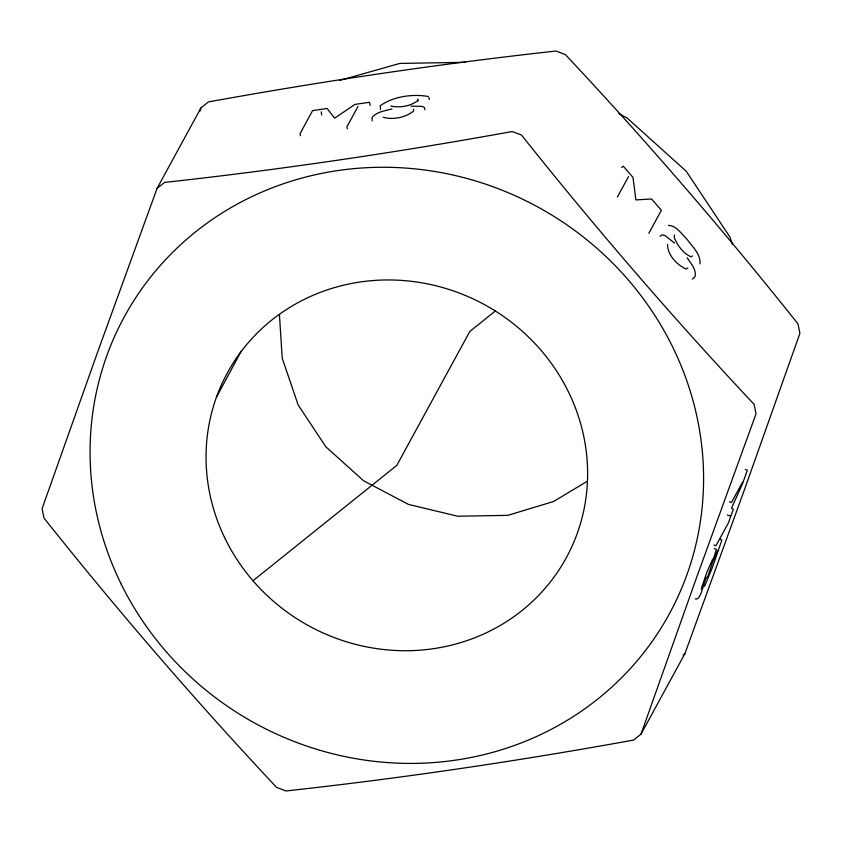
<?xml version="1.0" encoding="UTF-8"?>
<svg xmlns="http://www.w3.org/2000/svg" width="842" height="842" viewBox="0 0 842 842"><rect width="100%" height="100%" fill="white"/><g stroke="black" fill="none" stroke-linecap="round" stroke-linejoin="round"><path stroke-width="1.26" d="M413.559 109.292L413.538 111.102C405.602 117.47 392.877 120.143 383.163 117.249M674.558 235.076L674.242 237.381C677.252 245.306 683.167 253.368 691.04 256.821L692.513 255.863M667.538 244.401C667.38 254.852 677.01 264.998 686.167 269.082L687.84 267.977M701.218 589.116L706.764 572.497L712.679 559.162M707.754 576.612L712.764 561.667L717.847 550.194M699.923 263.893C701.06 254.2 692.113 246.464 686.935 239.181C681.588 234.16 676.515 225.614 668.485 225.393M713.227 559.635L716.353 549.458L714.258 548.405M199.649 111.597L200.964 107.902L208.384 101.935C323.654 81.011 439.577 63.813 556.025 51.036L565.35 54.551C646.572 141.088 724.078 231.045 798.006 323.896L799.9 333.369L744.37 489.907L684.925 653.613L641.036 734.098L633.616 740.065C518.346 760.989 402.423 778.187 285.975 790.964L276.65 787.449C195.428 700.912 117.922 610.955 43.994 518.104L42.1 508.631L97.63 352.093L157.075 188.387L200.964 107.902M641.036 734.098L696.576 577.559L756.011 413.854L754.127 404.381C672.905 317.844 595.389 227.887 521.461 135.036L512.147 131.531C396.887 152.455 280.954 169.652 164.506 182.43L157.075 188.387M706.954 577.117C703.544 580.022 701.502 601.346 695.197 598.883M216.362 397.403L241.222 351.146M358.018 106.429L346.915 126.795L347.325 128.837M617.407 196.965L628.511 176.609M648.814 233.329L661.38 210.279L651.634 198.996L635.878 199.891L632.995 177.42L623.28 166.179L621.68 167.463M742.56 482.14L731.466 502.506L729.446 501.748M495.317 311.014L469.804 331.474L396.824 465.342L252.968 580.759M692.271 279.144L695.008 276.681C696.829 269.482 690.598 263.378 687.177 257.778M683.062 655.097L684.925 653.613M660.054 236.276L661.991 234.876L665.127 235.592L674.484 243.075M587.274 481.277L553.626 501.485L507.821 515.357L457.722 516.22L408.517 504.421L363.576 480.771L325.949 446.892L298.194 405.086L282.217 358.208L279.439 314.571M339.842 80.379L399.803 63.434L465.563 62.319M392.025 108.923C385.204 110.828 376.942 111.597 372.111 117.417L372.132 120.901M411.001 106.145L422.242 106.387L424.463 107.692L424.873 109.734M745.317 469.489L747.338 470.246L742.539 483.613L731.551 508.126L733.329 509.263L728.509 522.682L715.942 545.732L713.932 544.974M727.351 514.978L730.372 516.114M719.763 539.091L721.773 539.848L721.657 540.701L712.679 566.792L704.975 585.39L704.27 586.369L702.26 585.611M390.772 106.05C399.466 107.965 410.58 106.366 417.621 100.619L417.685 99.082L418.095 101.124M428.325 96.483C412.601 93.746 393.351 96.335 380.195 105.766L380.542 109.513M618.87 113.638L626.995 117.912L686.262 171.273L729.972 237.118L732.487 244.506M428.915 97.461L429.325 99.503M370.154 105.345L369.533 102.271L354.966 104.408L334.6 118.185L327.128 108.481L312.614 110.607L300.047 133.657L300.457 135.699M321.149 111.828L321.76 114.901M121.248 584.211A310.361 294.321 28.6 0 0 651.319 642.625A310.361 294.321 28.6 0 0 417.906 169.179A310.361 294.321 28.6 0 0 121.248 584.211M225.435 539.269A193.029 183.051 28.6 0 0 555.11 575.602A193.029 183.051 28.6 0 0 409.938 281.144A193.029 183.051 28.6 0 0 225.435 539.269"/></g></svg>
